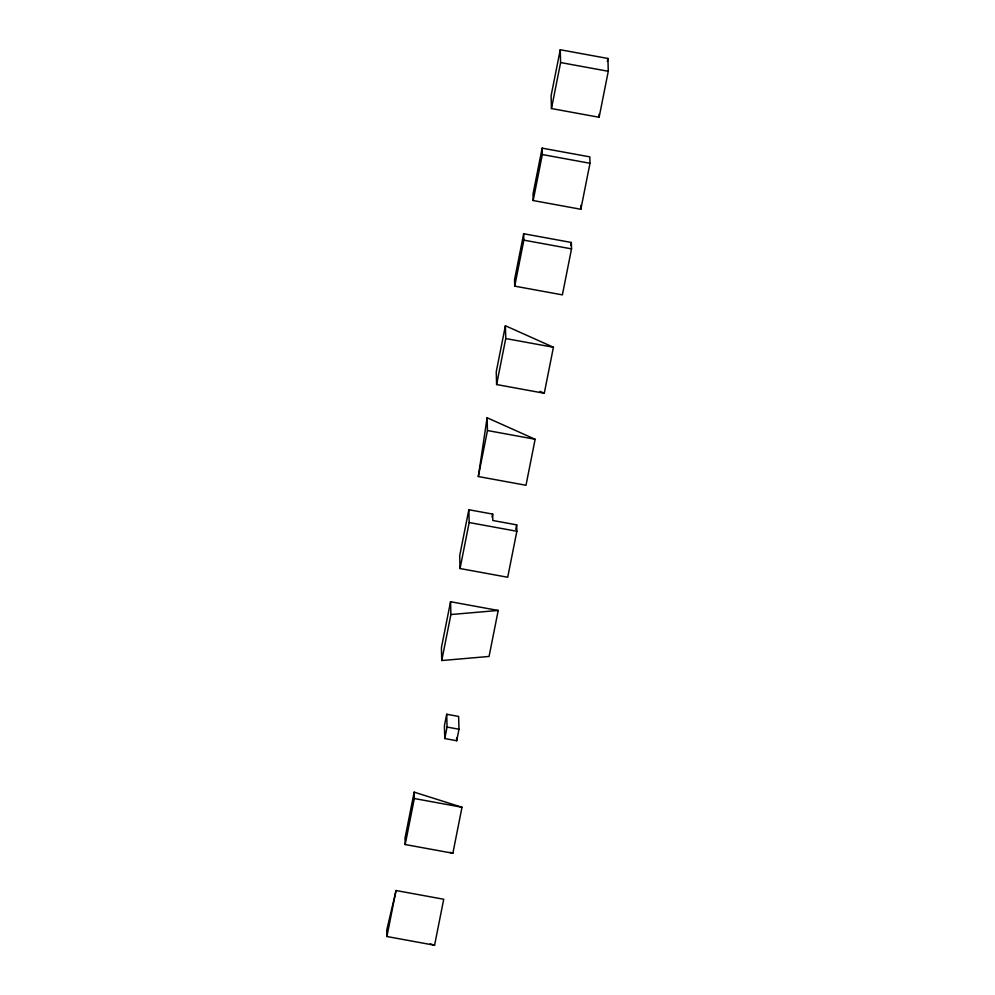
<?xml version="1.0" encoding="UTF-8"?>
<svg xmlns="http://www.w3.org/2000/svg" width="995" height="995" viewBox="0 0 995 995"><rect width="100%" height="100%" fill="white"/><g stroke="black" fill="none" stroke-linecap="round" stroke-linejoin="round"><path stroke-width="1.49" d="M478.321 476.543L487.115 417.738L535.136 439.268L525.994 485.262L478.321 476.543L487.463 430.536L487.115 417.738M450.548 601.726L441.407 647.733L441.755 660.531L489.067 656.451L498.209 610.457L450.548 601.726L450.897 614.537L441.755 660.531M468.832 509.738L459.69 555.732L460.038 568.531L507.711 577.262L516.853 531.268L516.679 524.862L492.836 520.497L492.662 514.092L468.832 509.738L469.18 522.537L460.038 568.531M505.398 325.738L496.256 371.744L496.604 384.543L544.277 393.274L553.419 347.267L505.398 325.738L505.758 338.549L496.604 384.543M523.681 233.738L514.539 279.744L514.713 286.15L562.386 294.868L571.528 248.874L571.341 242.469L523.681 233.738L523.855 240.143L514.713 286.15M560.247 49.75L551.106 95.744L551.466 108.554L599.127 117.273L608.268 71.279L607.92 58.481L560.247 49.75L560.608 62.548L551.466 108.554M414.156 792.132L405.015 838.126L405.189 844.531L452.862 853.25L462.003 807.256L414.156 792.132L414.33 798.525L405.189 844.531M542.138 148.143L532.997 194.149L533.183 200.542L580.844 209.273L589.985 163.279L589.811 156.874L542.138 148.143L542.325 154.548L533.183 200.542M386.906 936.519L396.047 890.525L443.72 899.256L434.579 945.25L386.906 936.519L386.732 930.126L396.047 890.525M446.705 714.248L444.417 725.753L444.777 738.551L456.693 740.74L458.981 729.236L458.62 716.437L446.705 714.248L447.066 727.059L444.777 738.551M492.065 517.064L492.662 514.092M570.757 245.442L571.341 242.469M607.323 61.441L607.92 58.481M515.783 529.315L516.679 524.862M450.897 614.537L498.209 610.457M560.608 62.548L608.268 71.279M542.325 154.548L589.985 163.279M523.855 240.143L571.528 248.874M505.758 338.549L553.419 347.267M487.463 430.536L535.136 439.268M469.18 522.537L516.853 531.268M447.066 727.059L458.981 729.236M414.33 798.525L462.003 807.256M449.964 852.342L452.862 853.25M430.226 943.869L434.579 945.25M540.036 391.371L544.277 393.274M599.052 114.437L599.127 117.273M580.744 205.43L580.844 209.273M456.618 737.892L456.693 740.74"/></g></svg>
